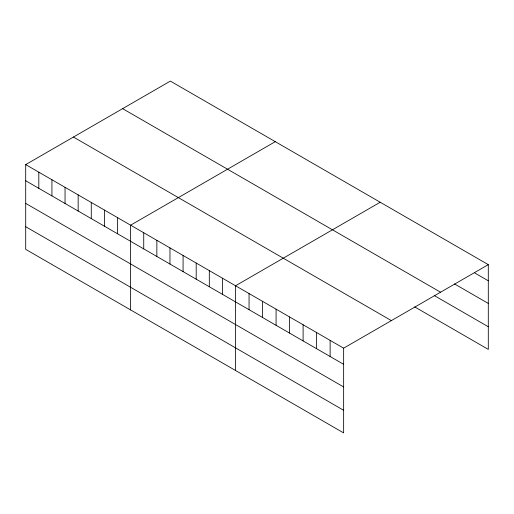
<?xml version="1.0" encoding="UTF-8"?>
<svg xmlns="http://www.w3.org/2000/svg" width="514" height="514" viewBox="0 0 514 514"><rect width="100%" height="100%" fill="white"/><g stroke="black" fill="none" stroke-linecap="round" stroke-linejoin="round"><path stroke-width="0.77" d="M25.7 164.608L343.641 348.171L343.641 432.91L25.7 249.348L25.7 164.608L170.359 81.09L488.3 264.652L488.3 349.391L414.657 306.877M275.279 141.665L130.62 225.183L130.62 309.923M380.199 202.24L235.541 285.758L235.541 370.504M343.641 348.171L488.3 264.652M474.788 272.992L488.3 280.792M454.517 283.927L488.3 303.433M122.621 108.647L440.562 292.209M434.253 295.55L488.3 326.756M73.438 137.045L391.379 320.607M25.7 180.748L343.641 364.31M25.7 203.39L343.641 386.952M25.7 226.713L343.641 410.275M330.129 340.364L330.129 356.51M316.618 332.564L316.618 348.71M303.106 324.764L303.106 340.904M289.594 316.965L289.594 333.104M276.076 309.158L276.076 325.304M262.564 301.358L262.564 317.504M249.052 293.558L249.052 309.704M222.427 278.183L222.427 294.329M209.314 270.615L209.314 286.754M196.194 263.039L196.194 279.186M183.08 255.471L183.08 271.61M169.967 247.896L169.967 264.042M156.854 240.327L156.854 256.467M143.734 232.752L143.734 248.898M117.507 217.608L117.507 233.754M104.393 210.04L104.393 226.179M91.274 202.465L91.274 218.611M78.16 194.896L78.16 211.036M65.047 187.321L65.047 203.467M51.933 179.752L51.933 195.892M38.813 172.177L38.813 188.323"/></g></svg>
